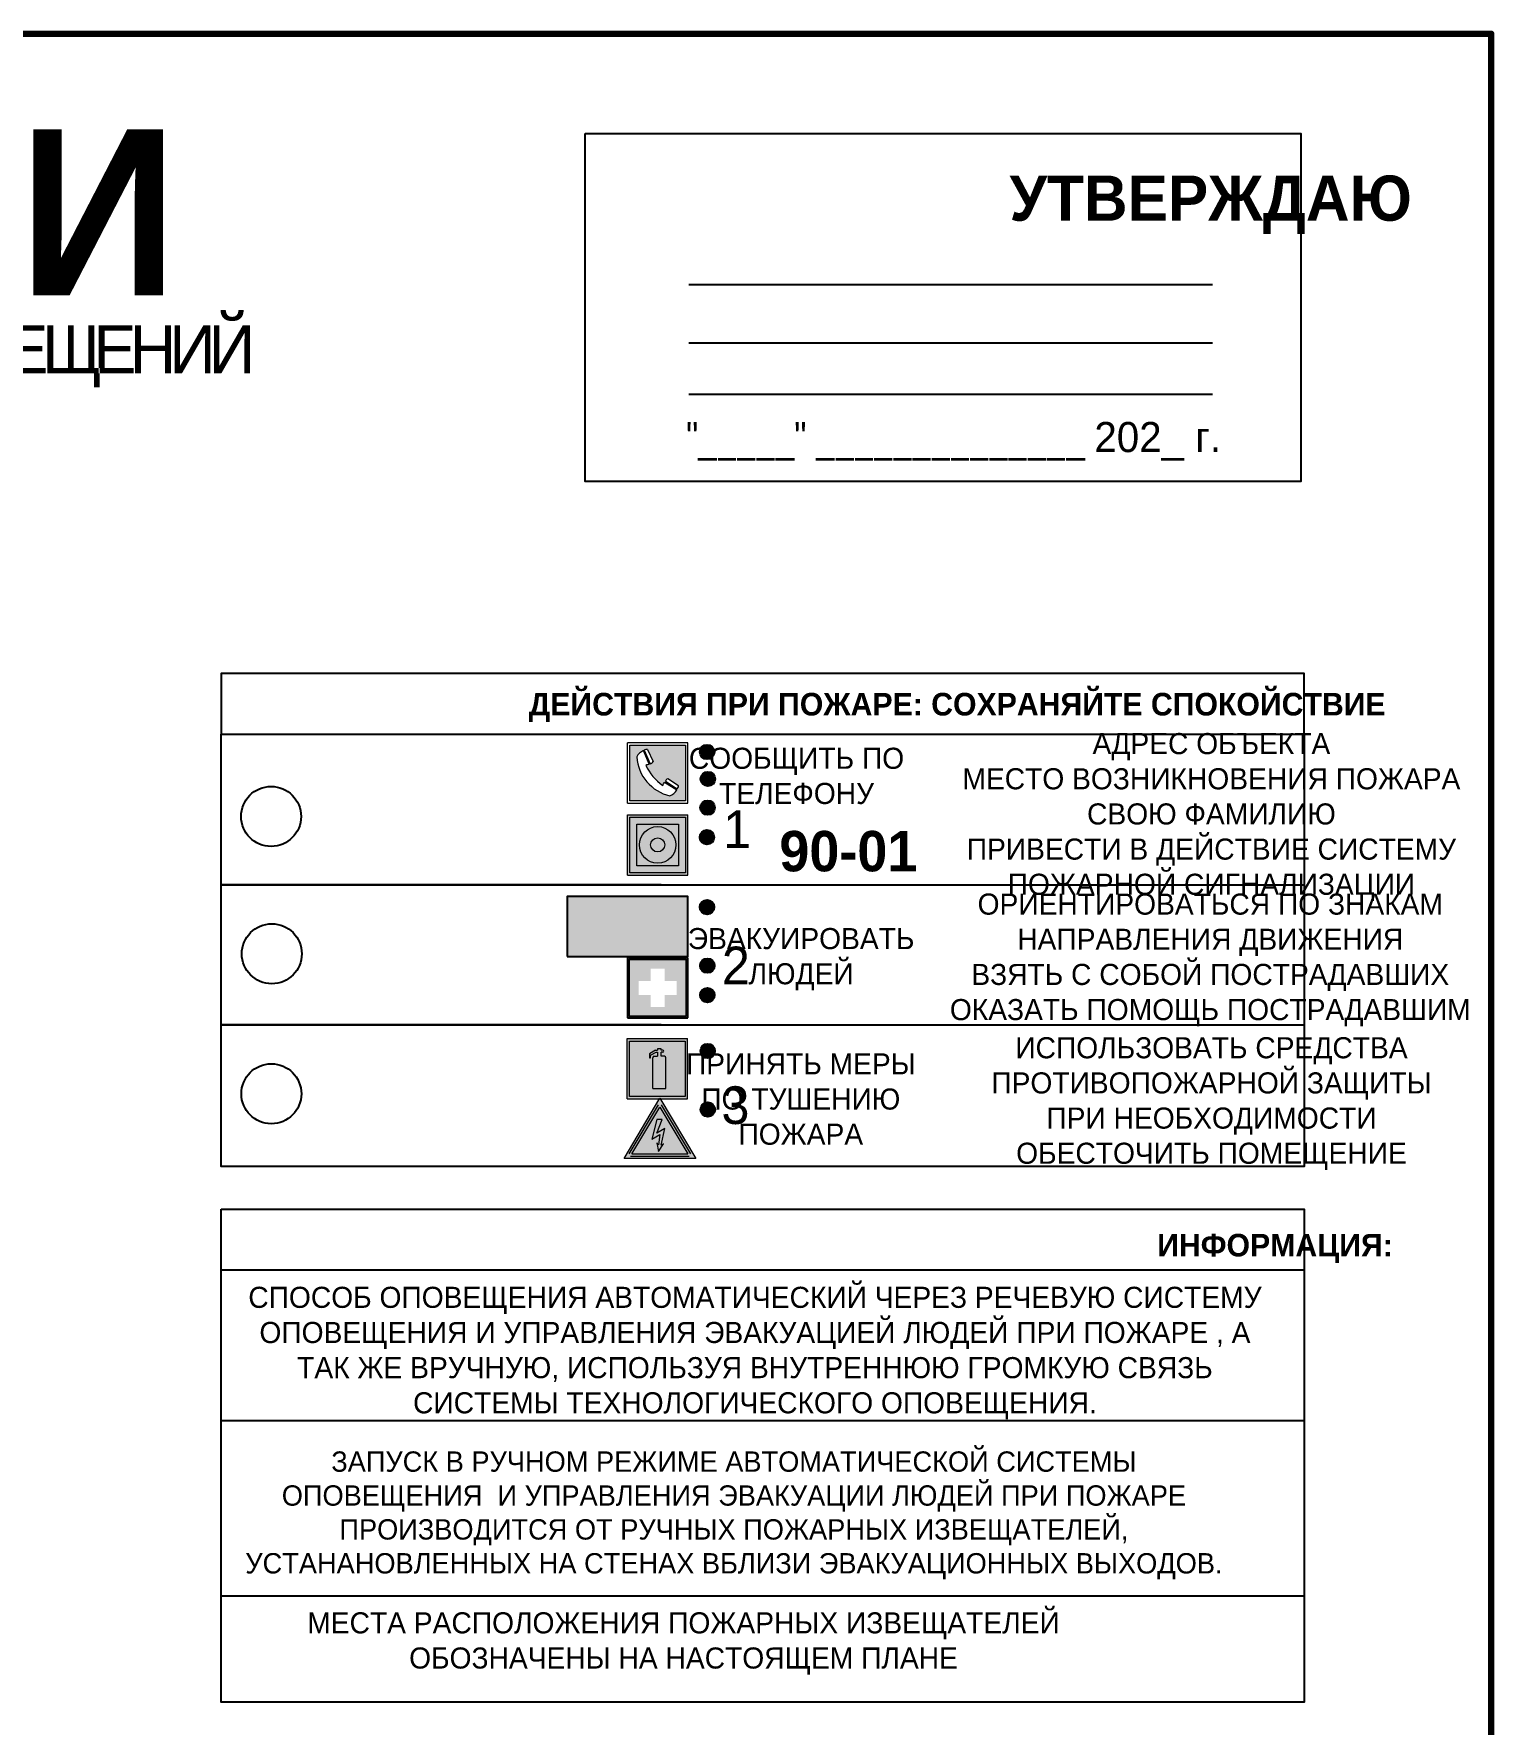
# Model space of a CAD drawing. Header units: millimetres. Extents: x 13810 to 67229, y 12374 to 21950.
# Drawn here: x 26283.8 to 26477.2, y 19648.4 to 19872.8 of the extents above; entities that cross this region are included whole.
import ezdxf

# ---------------------------------------------------------------- set-up
doc = ezdxf.new("R2010")
doc.units = ezdxf.units.MM
doc.styles.add('обычный', font='arial.ttf')

# ---------------------------------------------------------------- blocks, each defined once
blk = doc.blocks.new('A$C3E6D3DDE')
at = {"lineweight": 5}
h = blk.add_hatch(color=40, dxfattribs=at)
h.paths.add_polyline_path([(24.1, 1.45), (16.46, -11.35), (31.74, -11.35)])
h.paths.add_polyline_path([(24.09, -0.46), (30.03, -10.41), (18.14, -10.41)], flags=16)
h.paths.add_polyline_path([(24.54, -3.08), (23.41, -6.02), (25.13, -5.01), (24.33, -8.5), (24.82, -8.27), (23.79, -9.86), (23.4, -8.04), (23.8, -8.43), (24.04, -6.29), (22.39, -7.25), (23.44, -3.08)], flags=0)
h = blk.add_hatch(color=256, dxfattribs=at)
h.paths.add_polyline_path([(24.37, 0.03, 0.567511), (23.82, 0.03), (17.59, -10.4, 0.582454), (17.86, -10.88), (30.32, -10.88, 0.582149), (30.6, -10.4)])
h.paths.add_polyline_path([(24.09, -0.46), (18.14, -10.41), (30.03, -10.41)], flags=16)
h.paths.add_polyline_path([(24.54, -3.08), (23.41, -6.02), (25.13, -5.01), (24.33, -8.5), (24.82, -8.27), (23.79, -9.86), (23.4, -8.04), (23.8, -8.43), (24.04, -6.29), (22.39, -7.25), (23.44, -3.08)], flags=0)
h = blk.add_hatch(color=40, dxfattribs=at)
h.paths.add_polyline_path([(24.09, -0.46), (18.14, -10.41), (30.03, -10.41)])
h.paths.add_polyline_path([(24.82, -8.27), (23.79, -9.86), (23.4, -8.04), (23.8, -8.43), (24.04, -6.29), (22.39, -7.25), (23.44, -3.08), (24.54, -3.08), (23.41, -6.02), (25.13, -5.01), (24.33, -8.5)], flags=16)
at = {"color": 40, "lineweight": 5}
for p, q in [((16.46, -11.35), (24.1, 1.45)), ((24.1, 1.45), (31.74, -11.35))]:
    blk.add_line(p, q, dxfattribs=at)
at = {"lineweight": 5}
for p, q in [((17.59, -10.4), (23.82, 0.03)), ((24.37, 0.03), (30.6, -10.4)), ((18.14, -10.41), (24.09, -0.46)), ((23.44, -3.08), (22.39, -7.25)), ((23.41, -6.02), (24.54, -3.08)), ((24.54, -3.08), (23.44, -3.08)), ((24.09, -0.46), (30.03, -10.41)), ((22.39, -7.25), (24.04, -6.29)), ((25.13, -5.01), (23.41, -6.02)), ((24.04, -6.29), (23.8, -8.43)), ((24.33, -8.5), (25.13, -5.01)), ((18.14, -10.41), (30.03, -10.41)), ((23.8, -8.43), (23.4, -8.04)), ((23.4, -8.04), (23.79, -9.86)), ((23.79, -9.86), (24.82, -8.27)), ((24.82, -8.27), (24.33, -8.5)), ((17.86, -10.88), (30.32, -10.88))]:
    blk.add_line(p, q, dxfattribs=at)
at = {"color": 50, "lineweight": 5}
blk.add_line((31.74, -11.35), (16.46, -11.35), dxfattribs=at)
blk = doc.blocks.new('A$C456E1F9C')
at = {"lineweight": 5}
h = blk.add_hatch(color=242, dxfattribs=at)
h.paths.add_polyline_path([(0.51, -1.47), (0.51, -13.26), (12.29, -13.26), (12.29, -1.47)])
h.paths.add_polyline_path([(5.42, -4.95, -0.254479), (4.78, -5.4), (3.52, -2.53, -0.209735), (4.23, -2.4)], flags=16)
h.paths.add_polyline_path([(8.53, -8.6), (10.87, -10.17), (10.54, -10.76), (8.03, -9.13, -0.192251)], flags=16)
h.paths.add_polyline_path([(4.61, -5.49, 0.005518), (3.87, -5.72, 0.128647), (7.49, -10.01, 0.00809), (7.83, -9.33), (10.47, -10.97, -0.16736), (8.99, -12.25, -0.327862), (1.95, -3.95, -0.166952), (3.36, -2.62)], flags=16)
at = {"color": 242, "lineweight": 5}
for p, q in [((0, -13.77), (0, -0.97)), ((12.8, -0.97), (0, -0.97)), ((4.61, -5.49), (3.36, -2.62)), ((3.52, -2.53), (4.78, -5.4)), ((4.23, -2.4), (5.42, -4.95)), ((12.8, -13.77), (12.8, -0.97)), ((7.83, -9.33), (10.47, -10.97)), ((8.03, -9.13), (10.54, -10.76)), ((10.81, -10.12), (8.53, -8.6)), ((10.54, -10.76), (10.8, -10.3)), ((10.8, -10.3), (10.81, -10.12)), ((0, -13.77), (12.8, -13.77))]:
    blk.add_line(p, q, dxfattribs=at)
blk.add_lwpolyline([(0.51, -1.47), (12.29, -1.47), (12.29, -13.26), (0.51, -13.26)], close=True, dxfattribs=at)
for centre, radius, start, end in [((4.59, -5.34), 2.99, 114.2845, 152.1974), ((4.02, -3.27), 0.891, 76.3284, 123.7092), ((11.12, -3.31), 9.19, 183.9915, 256.6009), ((14.98, -39.1), 35.17, 107.1487, 108.4135), ((13.86, -0.94), 11.08, 205.5536, 234.8762), ((4.68, -4.59), 0.824, 276.9621, 334.0723), ((-13.31, 0.8), 23.44, 332.5487, 334.4027), ((8.94, -9.5), 0.989, 114.4092, 157.9388), ((7.87, -9.46), 3, 291.9291, 329.9329)]:
    blk.add_arc(centre, radius, start, end, dxfattribs=at)
blk = doc.blocks.new('A$C54414219')
at = {"true_color": 0xffffff}
h = blk.add_hatch(color=7, dxfattribs=at)
h.paths.add_polyline_path([(2.39, -9.45), (2.39, -18.3), (11.23, -18.3), (11.23, -9.45)], flags=0)
h.paths.add_polyline_path([(10.71, -13.87, -1), (2.92, -13.87, -1)], flags=0)
h.paths.add_polyline_path([(8.3, -13.87, -1), (5.33, -13.87, -1)], flags=0)
h.paths.add_polyline_path([(0.41, -7.47), (0.41, -20.27), (13.21, -20.27), (13.21, -7.47)])
h.paths.add_polyline_path([(0.92, -19.77), (12.71, -19.77), (12.71, -7.98), (0.92, -7.98)], flags=16)
h.paths.add_polyline_path([(11.23, -9.45), (11.23, -18.3), (2.39, -18.3), (2.39, -9.45)], flags=0)
at = {"lineweight": 5}
h = blk.add_hatch(color=242, dxfattribs=at)
h.paths.add_polyline_path([(12.71, -7.98), (0.92, -7.98), (0.92, -19.77), (12.71, -19.77)])
h.paths.add_polyline_path([(11.23, -18.3), (2.39, -18.3), (2.39, -9.45), (11.23, -9.45)], flags=16)
h.paths.add_polyline_path([(10.71, -13.87, -1), (2.92, -13.87, -1)], flags=0)
h.paths.add_polyline_path([(8.3, -13.87, -1), (5.33, -13.87, -1)], flags=0)
at = {"true_color": 0xffffff}
h = blk.add_hatch(color=7, dxfattribs=at)
h.paths.add_polyline_path([(2.39, -9.45), (2.39, -18.3), (11.23, -18.3), (11.23, -9.45)])
h.paths.add_polyline_path([(10.71, -13.87, -1), (2.92, -13.87, -1)], flags=16)
h.paths.add_polyline_path([(8.3, -13.87, -1), (5.33, -13.87, -1)], flags=0)
at = {"lineweight": 5}
h = blk.add_hatch(color=242, dxfattribs=at)
h.paths.add_polyline_path([(2.92, -13.87, 1), (10.71, -13.87, 1)])
h.paths.add_polyline_path([(8.3, -13.87, -1), (5.33, -13.87, -1)], flags=16)
at = {"color": 242, "lineweight": 5}
for p, q in [((0.41, -20.27), (0.41, -7.47)), ((0.41, -7.47), (13.21, -7.47)), ((0.41, -7.47), (13.21, -7.47)), ((13.21, -20.27), (13.21, -7.47)), ((0.41, -20.27), (13.21, -20.27))]:
    blk.add_line(p, q, dxfattribs=at)
for points in [[(0.92, -7.98), (12.71, -7.98), (12.71, -19.77), (0.92, -19.77)], [(2.39, -9.45), (11.23, -9.45), (11.23, -18.3), (2.39, -18.3)]]:
    blk.add_lwpolyline(points, close=True, dxfattribs=at)
for radius in [3.89, 1.49]:
    blk.add_circle((6.81, -13.87), radius, dxfattribs=at)
blk = doc.blocks.new('A$C32E8229D')
at = {"true_color": 0xffffff}
blk.add_hatch(color=7, dxfattribs=at).paths.add_polyline_path([(0, 0), (0, -8), (16, -8), (16, 0)])
h = blk.add_hatch(color=126)
h.paths.add_polyline_path([(0.2, -0.2), (15.8, -0.2), (15.8, -7.8), (0.2, -7.8)])
h.paths.add_polyline_path([(13.49, -2.05), (12.08, -2.05), (11.37, -2.63, 0.162397), (11.29, -2.84), (11.29, -3.63), (10.35, -3.63), (10.35, -4.05), (11.68, -4.05), (11.68, -3.48), (12.26, -4.28), (11.29, -5.1), (11.29, -6.78), (11.85, -6.78), (11.85, -5.44), (12.8, -4.64), (12.8, -5.94), (14.46, -5.94), (14.46, -5.39), (13.45, -5.39), (13.45, -3.97), (12.46, -2.59), (13.15, -2.59), (13.69, -3.34), (14.18, -3)], flags=16)
h.paths.add_polyline_path([(10.74, -1.82, 1), (11.8, -1.82, 1)], flags=16)
h.paths.add_polyline_path([(9.39, -3.59), (5.99, -3.59), (6.56, -3.03), (5.91, -3.03), (5.1, -3.83), (5.91, -4.64), (6.56, -4.64), (5.99, -4.09), (9.39, -4.09)], flags=16)
h.paths.add_polyline_path([(4.29, -1.08), (1.72, -1.08), (1.72, -6.6), (4.29, -6.6)], flags=16)
at = {"color": 126}
blk.add_lwpolyline([(16, -8), (0, -8), (0, 0), (16, 0)], close=True, dxfattribs=at)
blk = doc.blocks.new('A$C18900ED3')
h = blk.add_hatch(color=126)
h.paths.add_polyline_path([(-0.18, -0.18), (-7.02, -0.18), (-7.02, -7.02), (-0.18, -7.02)])
h.paths.add_polyline_path([(-5.89, -4.46), (-5.89, -2.77), (-4.46, -2.77), (-4.46, -1.31), (-2.77, -1.31), (-2.77, -2.77), (-1.33, -2.77), (-1.33, -4.46), (-2.77, -4.46), (-2.77, -5.89), (-4.46, -5.89), (-4.46, -4.46)], flags=16)
at = {"color": 126}
for p, q in [((-7.2, 0), (-7.2, -7.2)), ((0, 0), (-7.2, 0)), ((0, -7.2), (0, 0)), ((-7.02, -7.02), (-7.02, -0.18)), ((-7.02, -0.18), (-0.18, -0.18)), ((-0.18, -0.18), (-0.18, -7.02)), ((-7.2, -7.2), (0, -7.2)), ((-0.18, -7.02), (-7.02, -7.02))]:
    blk.add_line(p, q, dxfattribs=at)
blk = doc.blocks.new('A$C3AD82952')
at = {"true_color": 0xf5f5ff}
h = blk.add_hatch(color=7, dxfattribs=at)
h.dxf.hatch_style = 1
h.paths.add_polyline_path([(8.21, 8.73, 0.414214), (7.89, 9.05), (7.22, 9.05), (7.22, 9.92), (7.59, 9.92, 1), (7.57, 10.36), (7.22, 10.36), (7.22, 10.6), (6.43, 10.6), (6.43, 10.36), (6.01, 10.36), (4.74, 9.59), (4.74, 8.69), (4.98, 8.73), (4.98, 9.26), (6.12, 9.91), (6.43, 9.91), (6.43, 9.05), (5.76, 9.05, 0.414214), (5.44, 8.73), (5.44, 2.2), (8.21, 2.2)], flags=0)
h.paths.add_polyline_path([(12.8, 12.8), (0, 12.8), (0, 0), (12.8, 0)])
h.paths.add_polyline_path([(0.51, 12.29), (12.29, 12.29), (12.29, 0.51), (0.51, 0.51)], flags=16)
h.paths.add_polyline_path([(4.74, 9.59), (6.01, 10.36), (6.43, 10.36), (6.43, 10.6), (7.22, 10.6), (7.22, 10.36), (7.59, 10.36, -0.94586), (7.59, 9.92), (7.22, 9.92), (7.22, 9.05), (7.89, 9.05, -0.414214), (8.21, 8.73), (8.21, 2.2), (5.44, 2.2), (5.44, 8.73, -0.414214), (5.76, 9.05), (6.43, 9.05), (6.43, 9.91), (6.12, 9.91), (4.98, 9.26), (4.98, 8.73), (4.74, 8.69)], flags=0)
h = blk.add_hatch(color=242)
h.dxf.hatch_style = 1
h.paths.add_polyline_path([(12.29, 12.29), (0.51, 12.29), (0.51, 0.51), (12.29, 0.51)])
h.paths.add_polyline_path([(4.74, 8.69), (4.74, 9.59), (6.01, 10.36), (6.43, 10.36), (6.43, 10.6), (7.22, 10.6), (7.22, 10.36), (7.59, 10.36, -0.94586), (7.59, 9.92), (7.22, 9.92), (7.22, 9.05), (7.89, 9.05, -0.414214), (8.21, 8.73), (8.21, 2.2), (5.44, 2.2), (5.44, 8.73, -0.414214), (5.76, 9.05), (6.43, 9.05), (6.43, 9.91), (6.12, 9.91), (4.98, 9.26), (4.98, 8.73)], flags=16)
h = blk.add_hatch(color=7, dxfattribs=at)
h.dxf.hatch_style = 1
h.paths.add_polyline_path([(8.21, 8.73, 0.414214), (7.89, 9.05), (7.22, 9.05), (7.22, 9.92), (7.59, 9.92, 1), (7.57, 10.36), (7.22, 10.36), (7.22, 10.6), (6.43, 10.6), (6.43, 10.36), (6.01, 10.36), (4.74, 9.59), (4.74, 8.69), (4.98, 8.73), (4.98, 9.26), (6.12, 9.91), (6.43, 9.91), (6.43, 9.05), (5.76, 9.05, 0.414214), (5.44, 8.73), (5.44, 2.2), (8.21, 2.2)])
at = {"color": 242, "lineweight": 5}
for p, q in [((0, 0), (0, 12.8)), ((0, 12.8), (12.8, 12.8)), ((12.8, 0), (12.8, 12.8)), ((6.01, 10.36), (4.74, 9.59)), ((4.74, 9.59), (4.74, 8.69)), ((4.74, 8.69), (4.98, 8.73)), ((4.98, 9.26), (6.12, 9.91)), ((4.98, 8.73), (4.98, 9.26)), ((5.44, 2.2), (5.44, 8.73)), ((5.76, 9.05), (6.43, 9.05)), ((6.01, 10.36), (6.43, 10.36)), ((6.12, 9.91), (6.43, 9.91)), ((7.22, 10.6), (6.43, 10.6)), ((6.43, 10.6), (6.43, 10.36)), ((6.43, 9.91), (6.43, 9.05)), ((7.22, 10.36), (7.22, 10.6)), ((7.59, 10.36), (7.22, 10.36)), ((7.22, 9.05), (7.22, 9.92)), ((7.59, 9.92), (7.22, 9.92)), ((7.89, 9.05), (7.22, 9.05)), ((8.21, 2.2), (8.21, 8.73)), ((0, 0), (12.8, 0)), ((5.44, 2.2), (8.21, 2.2))]:
    blk.add_line(p, q, dxfattribs=at)
blk.add_lwpolyline([(0.51, 12.29), (12.29, 12.29), (12.29, 0.51), (0.51, 0.51)], close=True, dxfattribs=at)
for centre, radius, start, end in [((5.76, 8.73), 0.32, 90, 180), ((7.58, 10.14), 0.223, 273.1875, 86.8125), ((7.89, 8.73), 0.32, 0, 90)]:
    blk.add_arc(centre, radius, start, end, dxfattribs=at)

msp = doc.modelspace()

# ---------------------------------------------------------------- hatches: boundary and pattern name
at = {"lineweight": 0}
h = msp.add_hatch(color=256, dxfattribs=at)
h.dxf.hatch_style = 1
h.paths.add_polyline_path([(26372.17, 19777.49, 1), (26374.1, 19777.49, 1)])
h = msp.add_hatch(color=256, dxfattribs=at)
h.dxf.hatch_style = 1
h.paths.add_polyline_path([(26372.28, 19773.91, 1), (26374.21, 19773.91, 1)])
h = msp.add_hatch(color=256, dxfattribs=at)
h.dxf.hatch_style = 1
h.paths.add_polyline_path([(26372.24, 19770.1, 1), (26374.17, 19770.1, 1)])
h = msp.add_hatch(color=256, dxfattribs=at)
h.dxf.hatch_style = 1
h.paths.add_polyline_path([(26372.16, 19766.17, 1), (26374.09, 19766.17, 1)])
h = msp.add_hatch(color=256, dxfattribs=at)
h.dxf.hatch_style = 1
h.paths.add_polyline_path([(26372.17, 19756.9, 1), (26374.1, 19756.9, 1)])
h = msp.add_hatch(color=256, dxfattribs=at)
h.dxf.hatch_style = 1
h.paths.add_polyline_path([(26372.21, 19749.12, 1), (26374.14, 19749.12, 1)])
h = msp.add_hatch(color=256, dxfattribs=at)
h.dxf.hatch_style = 1
h.paths.add_polyline_path([(26372.2, 19745.22, 1), (26374.13, 19745.22, 1)])
h = msp.add_hatch(color=256, dxfattribs=at)
h.dxf.hatch_style = 1
h.paths.add_polyline_path([(26372.26, 19737.8, 1), (26374.19, 19737.8, 1)])
h = msp.add_hatch(color=256, dxfattribs=at)
h.dxf.hatch_style = 1
h.paths.add_polyline_path([(26372.26, 19730.03, 1), (26374.2, 19730.03, 1)])

# ---------------------------------------------------------------- linework, layer by layer
at = {"color": 2, "lineweight": 100}
msp.add_lwpolyline([(25877.24, 19872.83), (26477.24, 19872.83), (26477.24, 19477.83), (25877.24, 19477.83)], close=True, dxfattribs=at)
for points in [[(26356.95, 19859.6), (26451.96, 19859.6), (26451.96, 19813.4), (26356.95, 19813.4)], [(26308.63, 19779.85), (26452.4, 19779.85), (26452.4, 19787.9), (26308.63, 19787.9)], [(26308.63, 19779.85), (26452.4, 19779.85), (26452.4, 19722.45), (26308.63, 19722.45)]]:
    msp.add_lwpolyline(points, close=True)
for points in [[(26370.7, 19839.56), (26440.23, 19839.56)], [(26370.7, 19831.8), (26440.23, 19831.8)], [(26370.7, 19825.01), (26440.23, 19825.01)], [(26367.05, 19759.85), (26308.63, 19759.85), (26452.4, 19759.85)], [(26367.05, 19741.28), (26308.63, 19741.28), (26452.4, 19741.28)]]:
    msp.add_lwpolyline(points)
at = {"color": 0}
msp.add_lwpolyline([(26308.63, 19716.79), (26452.4, 19716.79), (26452.4, 19651.34), (26308.63, 19651.34)], close=True, dxfattribs=at)
for points in [[(26308.63, 19708.74), (26452.4, 19708.74)], [(26308.63, 19688.74), (26452.4, 19688.74)], [(26308.63, 19665.49), (26452.4, 19665.49)]]:
    msp.add_lwpolyline(points, dxfattribs=at)
for centre, radius in [((26373.14, 19777.49), 0.966), ((26373.24, 19773.91), 0.966), ((26315.25, 19768.93), 3.98), ((26373.2, 19770.1), 0.966), ((26373.12, 19766.17), 0.966), ((26373.13, 19756.9), 0.966), ((26315.35, 19750.7), 3.98), ((26373.17, 19749.12), 0.966), ((26373.17, 19745.22), 0.966), ((26373.22, 19737.8), 0.966), ((26315.29, 19732.12), 3.98), ((26373.23, 19730.03), 0.966)]:
    msp.add_circle(centre, radius)

# ---------------------------------------------------------------- block references
for name, p, xscale, yscale, zscale in [('A$C456E1F9C', (26362.58, 19779.31), 0.625, 0.625, 0.625), ('A$C54414219', (26362.32, 19773.82), 0.625, 0.625, 0.625), ('A$C18900ED3', (26370.58, 19750.18), 1.111111111007631, 1.111111111007631, 1.111111111007631), ('A$C3AD82952', (26362.53, 19731.44), 0.625, 0.625, 0.625), ('A$C3E6D3DDE', (26351.82, 19730.63), 0.625, 0.625, 0.625)]:
    msp.add_blockref(name, p, dxfattribs=dict(xscale=xscale, yscale=yscale, zscale=zscale))
at = {"xscale": -1}
msp.add_blockref('A$C32E8229D', (26370.58, 19758.32), dxfattribs=at)

# ---------------------------------------------------------------- texts
at = {"lineweight": 0, "style": 'обычный'}
for s, insert, char_height, width, attachment_point in [('{\\fProxima Nova Rg|b1|i0|c204|p2;ПЛАН ЭВАКУАЦИИ}', (26025.73, 19860.13), 22, 493.8901, 1), ('\\pi-18,l18,t18;{\\fProxima Nova Rg|b1|i0|c204|p2;УТВЕРЖДАЮ\\H1.1997x; }', (26439.99, 19850.14), 6, 126.6484, 5), ('{\\fArial Narrow|b0|i0|c204|p34;"_____" ______________ \\fProxima Nova Rg|b0|i0|c204|p2;202_ г. }', (26405.86, 19818.72), 4, 78.6503, 5), ('{\\fProxima Nova Rg|b1|i0|c204|p2;ДЕЙСТВИЯ ПРИ ПОЖАРЕ: СОХРАНЯЙТЕ СПОКОЙСТВИЕ\\H1.6644x; }', (26406.34, 19783.4), 3, 175.1736, 5), ('{\\fProxima Nova Rg|b0|i0|c204|p2;СООБЩИТЬ ПО \\PТЕЛЕФОНУ}', (26385.01, 19774.3), 2.8, 126.6484, 5), ('\\pi-8.4,l8.4,t8.4;{\\fProxima Nova Rg|b0|i0|c204|p2;АДРЕС ОБЪЕКТА\\PМЕСТО ВОЗНИКНОВЕНИЯ ПОЖАРА \\PСВОЮ ФАМИЛИЮ\\PПРИВЕСТИ В ДЕЙСТВИЕ СИСТЕМУ \\PПОЖАРНОЙ СИГНАЛИЗАЦИИ}', (26440.09, 19768.86), 2.8, 126.6484, 5), ('{\\fProxima Nova Rg|b0|i0|c204|p2;1\\H1.1667x; }', (26377.12, 19767.23), 5, 126.6484, 5), ('{\\fProxima Nova Rg|b1|i0|c204|p2;\\H1.0714x;90-01\\fProxima Nova Rg|b0|i0|c204|p2;\\H0.93331x; \\H1.3449x; }', (26391.89, 19764.29), 5, 126.6484, 5), ('\\pi-8.4,l8.4,t8.4;{\\fProxima Nova Rg|b0|i0|c204|p2;ОРИЕНТИРОВАТЬСЯ ПО ЗНАКАМ \\PНАПРАВЛЕНИЯ ДВИЖЕНИЯ\\PВЗЯТЬ С СОБОЙ ПОСТРАДАВШИХ\\PОКАЗАТЬ ПОМОЩЬ ПОСТРАДАВШИМ}', (26439.94, 19749.89), 2.8, 126.6484, 5), ('{\\fProxima Nova Rg|b0|i0|c204|p2;ЭВАКУИРОВАТЬ \\PЛЮДЕЙ}', (26385.62, 19749.98), 2.8, 126.6484, 5), ('{\\fProxima Nova Rg|b0|i0|c204|p2;2\\H1.1967x; }', (26376.96, 19749.15), 5, 126.6484, 5), ('\\pi-8.4,l8.4,t8.4;{\\fProxima Nova Rg|b0|i0|c204|p2;ИСПОЛЬЗОВАТЬ СРЕДСТВА \\PПРОТИВОПОЖАРНОЙ ЗАЩИТЫ \\PПРИ НЕОБХОДИМОСТИ \\PОБЕСТОЧИТЬ ПОМЕЩЕНИЕ}', (26440.1, 19730.82), 2.8, 126.6484, 5), ('{\\fProxima Nova Rg|b0|i0|c204|p2;ПРИНЯТЬ МЕРЫ \\PПО ТУШЕНИЮ \\PПОЖАРА}', (26385.58, 19731.4), 2.8, 126.6484, 5), ('{\\fProxima Nova Rg|b0|i0|c204|p2;3\\H1.1967x; }', (26376.9, 19730.57), 5, 126.6484, 5), ('{\\fProxima Nova Rg|b1|i0|c204|p2;ИНФОРМАЦИЯ:\\H1.1997x; }', (26448.53, 19711.59), 3, 175.1736, 5), ('{\\fProxima Nova Rg|b0|i0|c204|p2;СПОСОБ ОПОВЕЩЕНИЯ АВТОМАТИЧЕСКИЙ ЧЕРЕЗ РЕЧЕВУЮ СИСТЕМУ ОПОВЕЩЕНИЯ И УПРАВЛЕНИЯ ЭВАКУАЦИЕЙ ЛЮДЕЙ ПРИ ПОЖАРЕ , А ТАК ЖЕ ВРУЧНУЮ, ИСПОЛЬЗУЯ ВНУТРЕННЮЮ ГРОМКУЮ СВЯЗЬ СИСТЕМЫ ТЕХНОЛОГИЧЕСКОГО ОПОВЕЩЕНИЯ.}', (26379.49, 19697.69), 2.8, 137.0334, 5), ('{\\fProxima Nova Rg|b0|i0|c204|p2;\\P\\pt8.1;ЗАПУСК В РУЧНОМ РЕЖИМЕ АВТОМАТИЧЕСКОЙ СИСТЕМЫ ОПОВЕЩЕНИЯ  И УПРАВЛЕНИЯ ЭВАКУАЦИИ ЛЮДЕЙ ПРИ ПОЖАРЕ ПРОИЗВОДИТСЯ ОТ РУЧНЫХ ПОЖАРНЫХ ИЗВЕЩАТЕЛЕЙ, УСТАНАНОВЛЕННЫХ НА СТЕНАХ ВБЛИЗИ ЭВАКУАЦИОННЫХ ВЫХОДОВ. }', (26376.7, 19678.4), 2.7, 131.4512, 5), ('\\pt8.4;{\\fProxima Nova Rg|b0|i0|c204|p2;\\PМЕСТА РАСПОЛОЖЕНИЯ ПОЖАРНЫХ ИЗВЕЩАТЕЛЕЙ ОБОЗНАЧЕНЫ НА НАСТОЯЩЕМ ПЛАНЕ}', (26370.01, 19661.48), 2.8, 118.5618, 5)]:
    msp.add_mtext(s, dxfattribs=dict(at, insert=insert, char_height=char_height, width=width, attachment_point=attachment_point))
at = {"color": 1, "lineweight": 0, "insert": (26174.74, 19834.32), "char_height": 8, "width": 449.2158, "attachment_point": 5, "style": 'обычный'}
msp.add_mtext('{\\fArial Black|b1|i0|c204|p34;\\H2x;\\T0.85;\\C256;  \\fArial Narrow|b0|i0|c204|p34;\\H0.8x;\\W0.9;\\P\\fProxima Nova Rg|b0|i0|c204|p2;\\H0.5x;\\W1;ПРИ ПОЖАРЕ  ИЛИ ДРУГИХ ЧРЕЗВЫЧАЙНЫХ СИТУАЦИЯХ  ИЗ ПОМЕЩЕНИЙ \\fProxima Nova Rg|b1|i0|c204|p2;\\H1.25x;\\PЗДАНИЯ УПРАВЛЕНИЯ  КОРПУС №2  3 ЭТАЖ}', dxfattribs=at)

doc.saveas('drawing.dxf')
